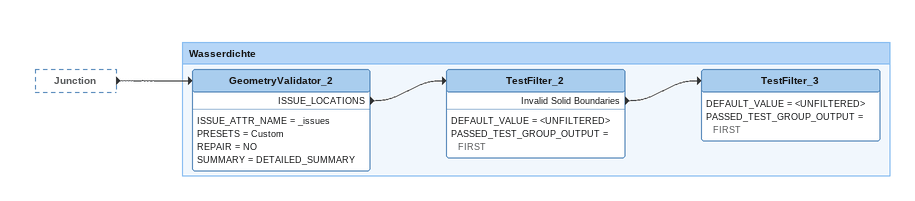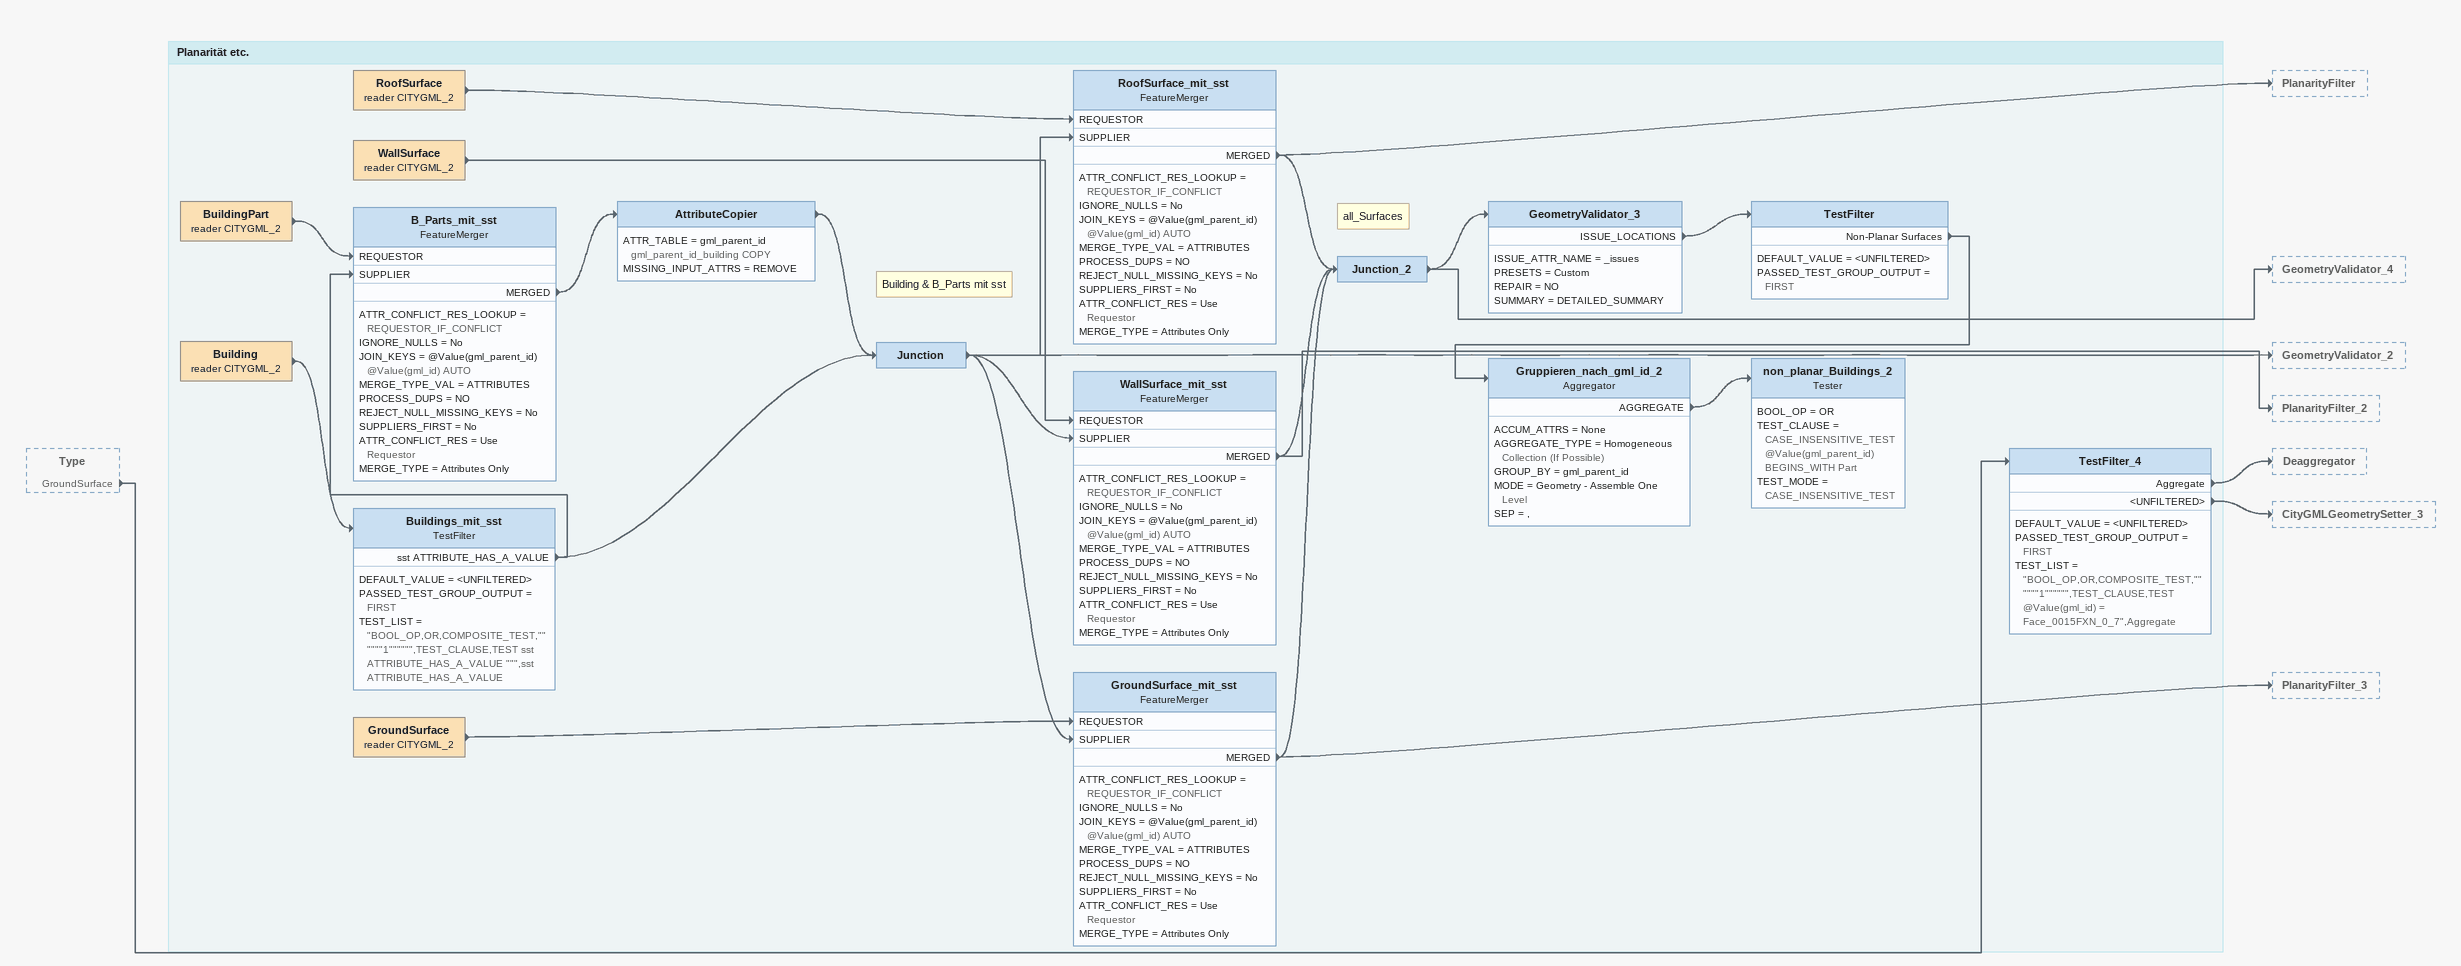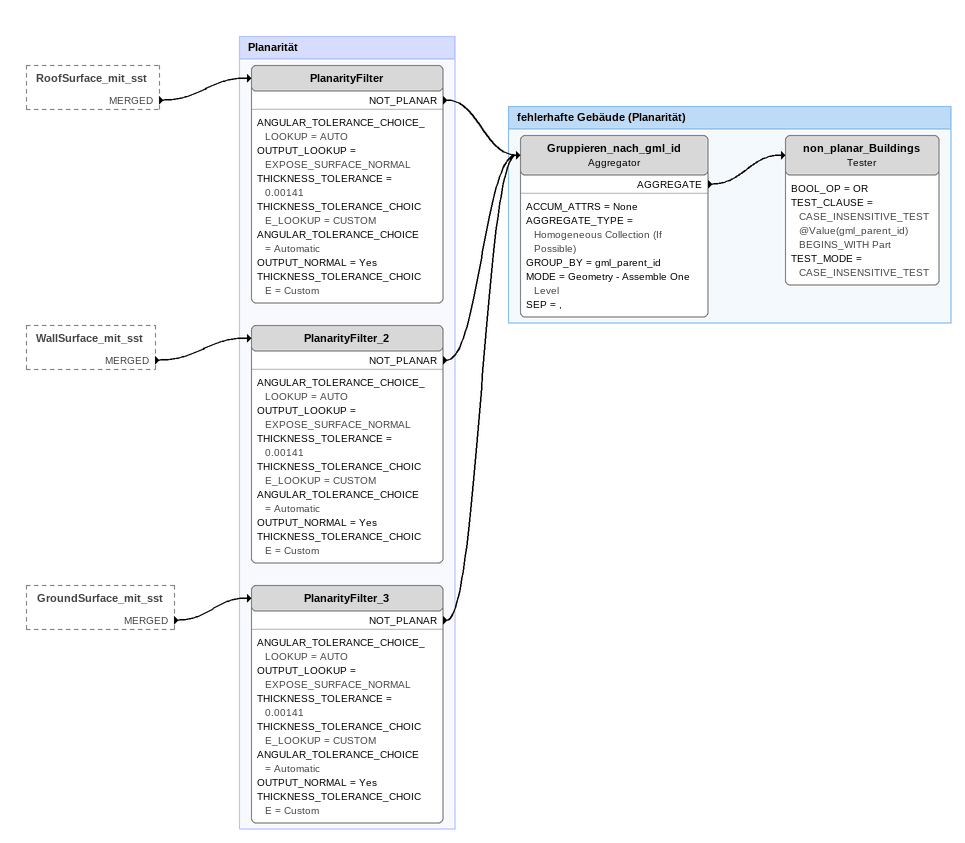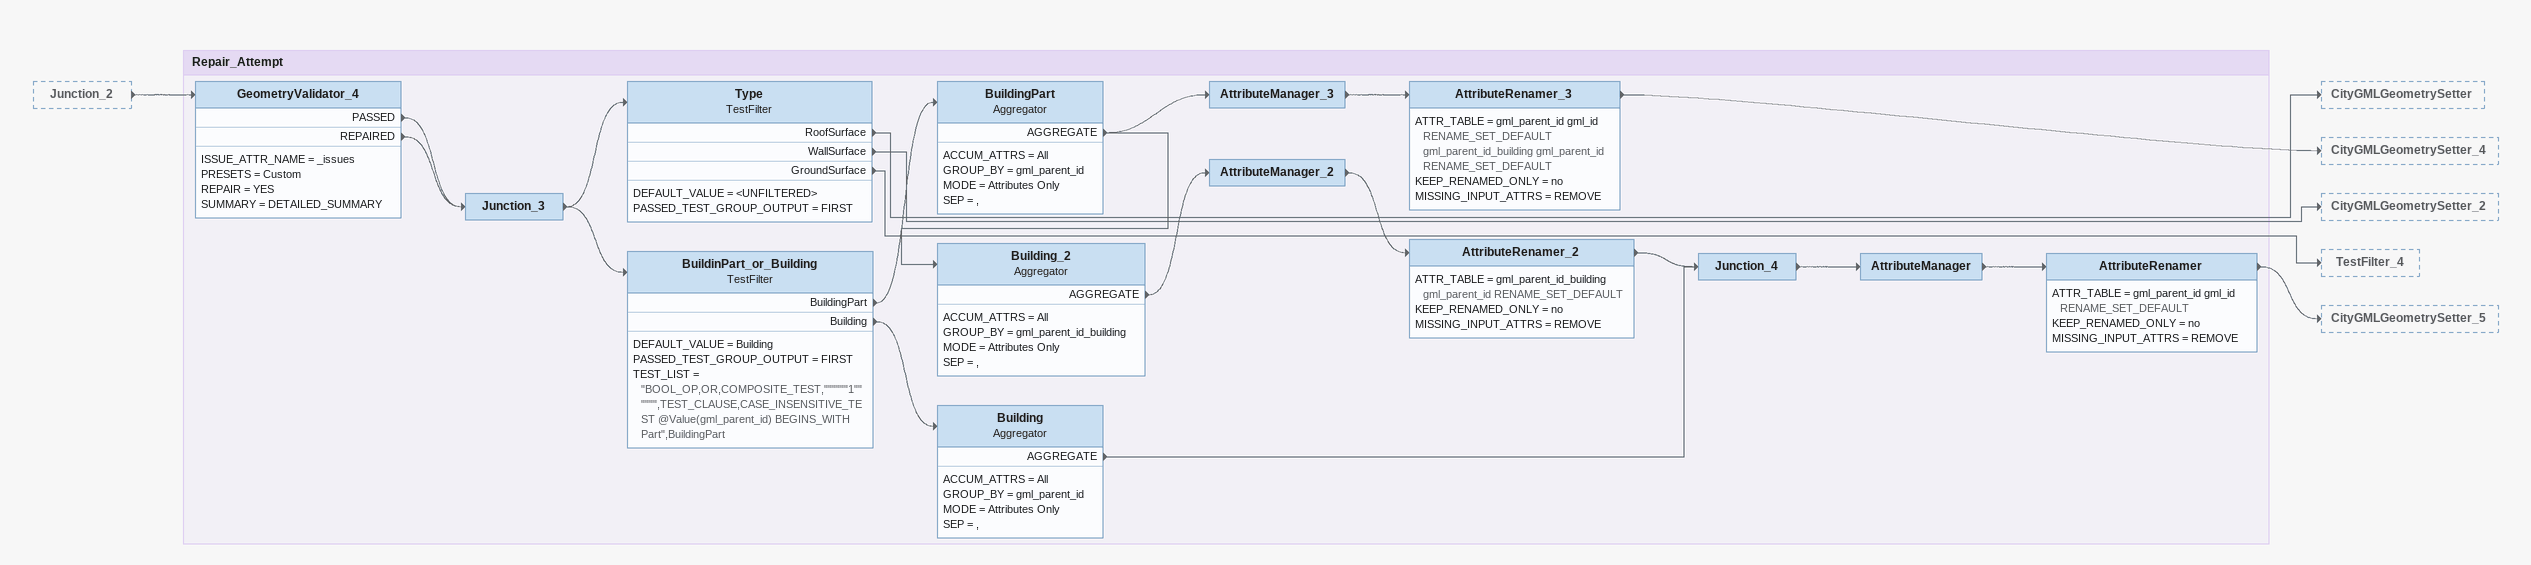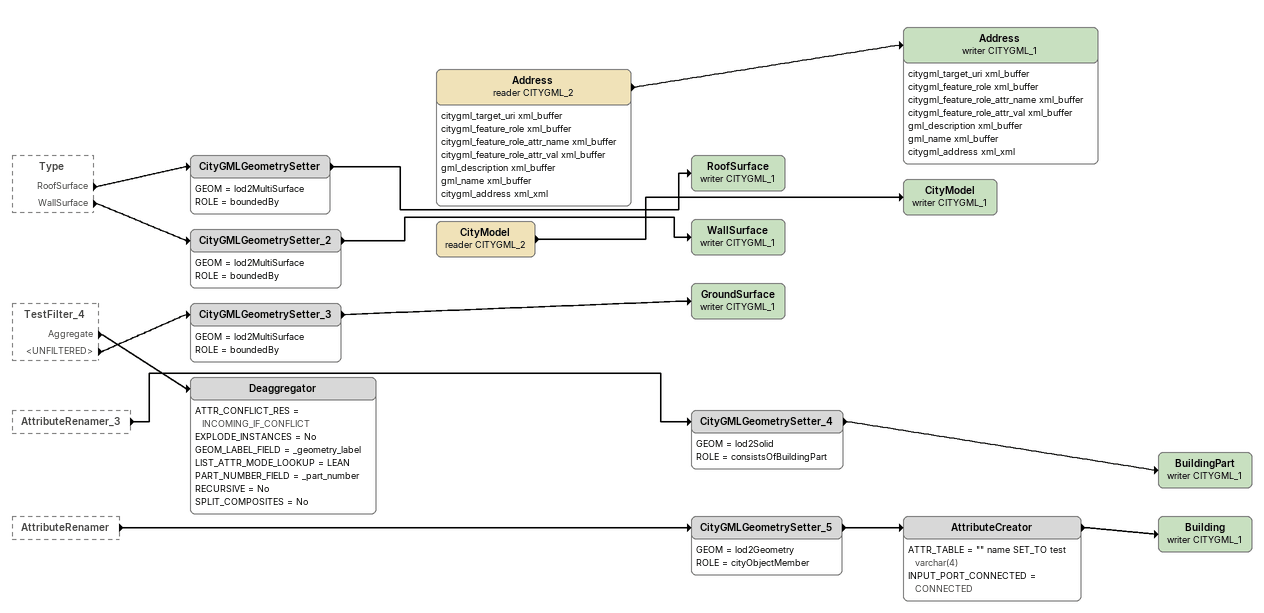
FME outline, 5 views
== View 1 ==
Junction [outside]
    -> GeometryValidator_2

Bookmark: Wasserdichte
GeometryValidator_2
    ISSUE_ATTR_NAME = _issues
    PRESETS = Custom
    REPAIR = NO
    SUMMARY = DETAILED_SUMMARY
    ISSUE_LOCATIONS -> TestFilter_2
TestFilter_2
    DEFAULT_VALUE = <UNFILTERED>
    PASSED_TEST_GROUP_OUTPUT = FIRST
    Invalid Solid Boundaries -> TestFilter_3
TestFilter_3
    DEFAULT_VALUE = <UNFILTERED>
    PASSED_TEST_GROUP_OUTPUT = FIRST

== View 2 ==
Type [outside]
    GroundSurface -> TestFilter_4

Bookmark: Planarität etc.
BuildingPart (reader CITYGML_2)
    -> B_Parts_mit_sst [REQUESTOR]
Building (reader CITYGML_2)
    -> Buildings_mit_sst
Buildings_mit_sst: TestFilter
    DEFAULT_VALUE = <UNFILTERED>
    PASSED_TEST_GROUP_OUTPUT = FIRST
    TEST_LIST = "BOOL_OP,OR,COMPOSITE_TEST,""""""1"""""",TEST_CLAUSE,TEST sst ATTRIBUTE_HAS_A_VALUE """,sst ATTRIBUTE_HAS_A_VALUE
    sst ATTRIBUTE_HAS_A_VALUE -> Junction
    sst ATTRIBUTE_HAS_A_VALUE -> B_Parts_mit_sst [SUPPLIER]
B_Parts_mit_sst: FeatureMerger
    ATTR_CONFLICT_RES_LOOKUP = REQUESTOR_IF_CONFLICT
    IGNORE_NULLS = No
    JOIN_KEYS = @Value(gml_parent_id) @Value(gml_id) AUTO
    MERGE_TYPE_VAL = ATTRIBUTES
    PROCESS_DUPS = NO
    REJECT_NULL_MISSING_KEYS = No
    SUPPLIERS_FIRST = No
    ATTR_CONFLICT_RES = Use Requestor
    MERGE_TYPE = Attributes Only
    MERGED -> AttributeCopier
AttributeCopier
    ATTR_TABLE = gml_parent_id gml_parent_id_building COPY
    MISSING_INPUT_ATTRS = REMOVE
    -> Junction
Note: Building & B_Parts mit sst
Junction
    -> RoofSurface_mit_sst [SUPPLIER]
    -> WallSurface_mit_sst [SUPPLIER]
    -> GroundSurface_mit_sst [SUPPLIER]
    -> GeometryValidator_2
RoofSurface (reader CITYGML_2)
    -> RoofSurface_mit_sst [REQUESTOR]
RoofSurface_mit_sst: FeatureMerger
    ATTR_CONFLICT_RES_LOOKUP = REQUESTOR_IF_CONFLICT
    IGNORE_NULLS = No
    JOIN_KEYS = @Value(gml_parent_id) @Value(gml_id) AUTO
    MERGE_TYPE_VAL = ATTRIBUTES
    PROCESS_DUPS = NO
    REJECT_NULL_MISSING_KEYS = No
    SUPPLIERS_FIRST = No
    ATTR_CONFLICT_RES = Use Requestor
    MERGE_TYPE = Attributes Only
    MERGED -> PlanarityFilter
    MERGED -> Junction_2
WallSurface (reader CITYGML_2)
    -> WallSurface_mit_sst [REQUESTOR]
WallSurface_mit_sst: FeatureMerger
    ATTR_CONFLICT_RES_LOOKUP = REQUESTOR_IF_CONFLICT
    IGNORE_NULLS = No
    JOIN_KEYS = @Value(gml_parent_id) @Value(gml_id) AUTO
    MERGE_TYPE_VAL = ATTRIBUTES
    PROCESS_DUPS = NO
    REJECT_NULL_MISSING_KEYS = No
    SUPPLIERS_FIRST = No
    ATTR_CONFLICT_RES = Use Requestor
    MERGE_TYPE = Attributes Only
    MERGED -> PlanarityFilter_2
    MERGED -> Junction_2
GroundSurface (reader CITYGML_2)
    -> GroundSurface_mit_sst [REQUESTOR]
GroundSurface_mit_sst: FeatureMerger
    ATTR_CONFLICT_RES_LOOKUP = REQUESTOR_IF_CONFLICT
    IGNORE_NULLS = No
    JOIN_KEYS = @Value(gml_parent_id) @Value(gml_id) AUTO
    MERGE_TYPE_VAL = ATTRIBUTES
    PROCESS_DUPS = NO
    REJECT_NULL_MISSING_KEYS = No
    SUPPLIERS_FIRST = No
    ATTR_CONFLICT_RES = Use Requestor
    MERGE_TYPE = Attributes Only
    MERGED -> PlanarityFilter_3
    MERGED -> Junction_2
Note: all_Surfaces
Junction_2
    -> GeometryValidator_3
    -> GeometryValidator_4
GeometryValidator_3
    ISSUE_ATTR_NAME = _issues
    PRESETS = Custom
    REPAIR = NO
    SUMMARY = DETAILED_SUMMARY
    ISSUE_LOCATIONS -> TestFilter
TestFilter
    DEFAULT_VALUE = <UNFILTERED>
    PASSED_TEST_GROUP_OUTPUT = FIRST
    Non-Planar Surfaces -> Gruppieren_nach_gml_id_2
Gruppieren_nach_gml_id_2: Aggregator
    ACCUM_ATTRS = None
    AGGREGATE_TYPE = Homogeneous Collection (If Possible)
    GROUP_BY = gml_parent_id
    MODE = Geometry - Assemble One Level
    SEP = ,
    AGGREGATE -> non_planar_Buildings_2
non_planar_Buildings_2: Tester
    BOOL_OP = OR
    TEST_CLAUSE = CASE_INSENSITIVE_TEST @Value(gml_parent_id) BEGINS_WITH Part
    TEST_MODE = CASE_INSENSITIVE_TEST
TestFilter_4
    DEFAULT_VALUE = <UNFILTERED>
    PASSED_TEST_GROUP_OUTPUT = FIRST
    TEST_LIST = "BOOL_OP,OR,COMPOSITE_TEST,""""""1"""""",TEST_CLAUSE,TEST @Value(gml_id) = Face_0015FXN_0_7",Aggregate
    Aggregate -> Deaggregator
    <UNFILTERED> -> CityGMLGeometrySetter_3

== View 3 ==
RoofSurface_mit_sst [outside]
    MERGED -> PlanarityFilter
WallSurface_mit_sst [outside]
    MERGED -> PlanarityFilter_2
GroundSurface_mit_sst [outside]
    MERGED -> PlanarityFilter_3

Bookmark: Planarität
PlanarityFilter
    ANGULAR_TOLERANCE_CHOICE_LOOKUP = AUTO
    OUTPUT_LOOKUP = EXPOSE_SURFACE_NORMAL
    THICKNESS_TOLERANCE = 0.00141
    THICKNESS_TOLERANCE_CHOICE_LOOKUP = CUSTOM
    ANGULAR_TOLERANCE_CHOICE = Automatic
    OUTPUT_NORMAL = Yes
    THICKNESS_TOLERANCE_CHOICE = Custom
    NOT_PLANAR -> Gruppieren_nach_gml_id
PlanarityFilter_2
    ANGULAR_TOLERANCE_CHOICE_LOOKUP = AUTO
    OUTPUT_LOOKUP = EXPOSE_SURFACE_NORMAL
    THICKNESS_TOLERANCE = 0.00141
    THICKNESS_TOLERANCE_CHOICE_LOOKUP = CUSTOM
    ANGULAR_TOLERANCE_CHOICE = Automatic
    OUTPUT_NORMAL = Yes
    THICKNESS_TOLERANCE_CHOICE = Custom
    NOT_PLANAR -> Gruppieren_nach_gml_id
PlanarityFilter_3
    ANGULAR_TOLERANCE_CHOICE_LOOKUP = AUTO
    OUTPUT_LOOKUP = EXPOSE_SURFACE_NORMAL
    THICKNESS_TOLERANCE = 0.00141
    THICKNESS_TOLERANCE_CHOICE_LOOKUP = CUSTOM
    ANGULAR_TOLERANCE_CHOICE = Automatic
    OUTPUT_NORMAL = Yes
    THICKNESS_TOLERANCE_CHOICE = Custom
    NOT_PLANAR -> Gruppieren_nach_gml_id

Bookmark: fehlerhafte Gebäude (Planarität)
Gruppieren_nach_gml_id: Aggregator
    ACCUM_ATTRS = None
    AGGREGATE_TYPE = Homogeneous Collection (If Possible)
    GROUP_BY = gml_parent_id
    MODE = Geometry - Assemble One Level
    SEP = ,
    AGGREGATE -> non_planar_Buildings
non_planar_Buildings: Tester
    BOOL_OP = OR
    TEST_CLAUSE = CASE_INSENSITIVE_TEST @Value(gml_parent_id) BEGINS_WITH Part
    TEST_MODE = CASE_INSENSITIVE_TEST

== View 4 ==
Junction_2 [outside]
    -> GeometryValidator_4

Bookmark: Repair_Attempt
GeometryValidator_4
    ISSUE_ATTR_NAME = _issues
    PRESETS = Custom
    REPAIR = YES
    SUMMARY = DETAILED_SUMMARY
    PASSED -> Junction_3
    REPAIRED -> Junction_3
Junction_3
    -> Type
    -> BuildinPart_or_Building
Type: TestFilter
    DEFAULT_VALUE = <UNFILTERED>
    PASSED_TEST_GROUP_OUTPUT = FIRST
    RoofSurface -> CityGMLGeometrySetter
    WallSurface -> CityGMLGeometrySetter_2
    GroundSurface -> TestFilter_4
BuildinPart_or_Building: TestFilter
    DEFAULT_VALUE = Building
    PASSED_TEST_GROUP_OUTPUT = FIRST
    TEST_LIST = "BOOL_OP,OR,COMPOSITE_TEST,""""""1"""""",TEST_CLAUSE,CASE_INSENSITIVE_TEST @Value(gml_parent_id) BEGINS_WITH Part",BuildingPart
    BuildingPart -> BuildingPart
    Building -> Building
BuildingPart: Aggregator
    ACCUM_ATTRS = All
    GROUP_BY = gml_parent_id
    MODE = Attributes Only
    SEP = ,
    AGGREGATE -> Building_2
    AGGREGATE -> AttributeManager_3
AttributeManager_3
    -> AttributeRenamer_3
AttributeRenamer_3
    ATTR_TABLE = gml_parent_id gml_id RENAME_SET_DEFAULT  gml_parent_id_building gml_parent_id RENAME_SET_DEFAULT
    KEEP_RENAMED_ONLY = no
    MISSING_INPUT_ATTRS = REMOVE
    -> CityGMLGeometrySetter_4
Building_2: Aggregator
    ACCUM_ATTRS = All
    GROUP_BY = gml_parent_id_building
    MODE = Attributes Only
    SEP = ,
    AGGREGATE -> AttributeManager_2
AttributeManager_2
    -> AttributeRenamer_2
AttributeRenamer_2
    ATTR_TABLE = gml_parent_id_building gml_parent_id RENAME_SET_DEFAULT
    KEEP_RENAMED_ONLY = no
    MISSING_INPUT_ATTRS = REMOVE
    -> Junction_4
Building: Aggregator
    ACCUM_ATTRS = All
    GROUP_BY = gml_parent_id
    MODE = Attributes Only
    SEP = ,
    AGGREGATE -> Junction_4
Junction_4
    -> AttributeManager
AttributeManager
    -> AttributeRenamer
AttributeRenamer
    ATTR_TABLE = gml_parent_id gml_id RENAME_SET_DEFAULT
    KEEP_RENAMED_ONLY = no
    MISSING_INPUT_ATTRS = REMOVE
    -> CityGMLGeometrySetter_5

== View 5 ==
Type [outside]
    RoofSurface -> CityGMLGeometrySetter
    WallSurface -> CityGMLGeometrySetter_2
TestFilter_4 [outside]
    Aggregate -> Deaggregator
    <UNFILTERED> -> CityGMLGeometrySetter_3
AttributeRenamer_3 [outside]
    -> CityGMLGeometrySetter_4
AttributeRenamer [outside]
    -> CityGMLGeometrySetter_5
CityGMLGeometrySetter
    GEOM = lod2MultiSurface
    ROLE = boundedBy
    -> RoofSurface (writer CITYGML_1)
RoofSurface (writer CITYGML_1)
CityGMLGeometrySetter_2
    GEOM = lod2MultiSurface
    ROLE = boundedBy
    -> WallSurface (writer CITYGML_1)
WallSurface (writer CITYGML_1)
CityGMLGeometrySetter_3
    GEOM = lod2MultiSurface
    ROLE = boundedBy
    -> GroundSurface (writer CITYGML_1)
GroundSurface (writer CITYGML_1)
Deaggregator
    ATTR_CONFLICT_RES = INCOMING_IF_CONFLICT
    EXPLODE_INSTANCES = No
    GEOM_LABEL_FIELD = _geometry_label
    LIST_ATTR_MODE_LOOKUP = LEAN
    PART_NUMBER_FIELD = _part_number
    RECURSIVE = No
    SPLIT_COMPOSITES = No
CityGMLGeometrySetter_4
    GEOM = lod2Solid
    ROLE = consistsOfBuildingPart
    -> BuildingPart (writer CITYGML_1)
BuildingPart (writer CITYGML_1)
CityGMLGeometrySetter_5
    GEOM = lod2Geometry
    ROLE = cityObjectMember
    -> AttributeCreator
AttributeCreator
    ATTR_TABLE = "" name SET_TO test varchar(4)
    INPUT_PORT_CONNECTED = CONNECTED
    -> Building (writer CITYGML_1)
Building (writer CITYGML_1)
Address (reader CITYGML_2)
    attributes: citygml_target_uri xml_buffer, citygml_feature_role xml_buffer, citygml_feature_role_attr_name xml_buffer, citygml_feature_role_attr_val xml_buffer, gml_description xml_buffer, gml_name xml_buffer, citygml_address xml_xml
    -> Address (writer CITYGML_1)
Address (writer CITYGML_1)
    attributes: citygml_target_uri xml_buffer, citygml_feature_role xml_buffer, citygml_feature_role_attr_name xml_buffer, citygml_feature_role_attr_val xml_buffer, gml_description xml_buffer, gml_name xml_buffer, citygml_address xml_xml
CityModel (reader CITYGML_2)
    -> CityModel (writer CITYGML_1)
CityModel (writer CITYGML_1)
